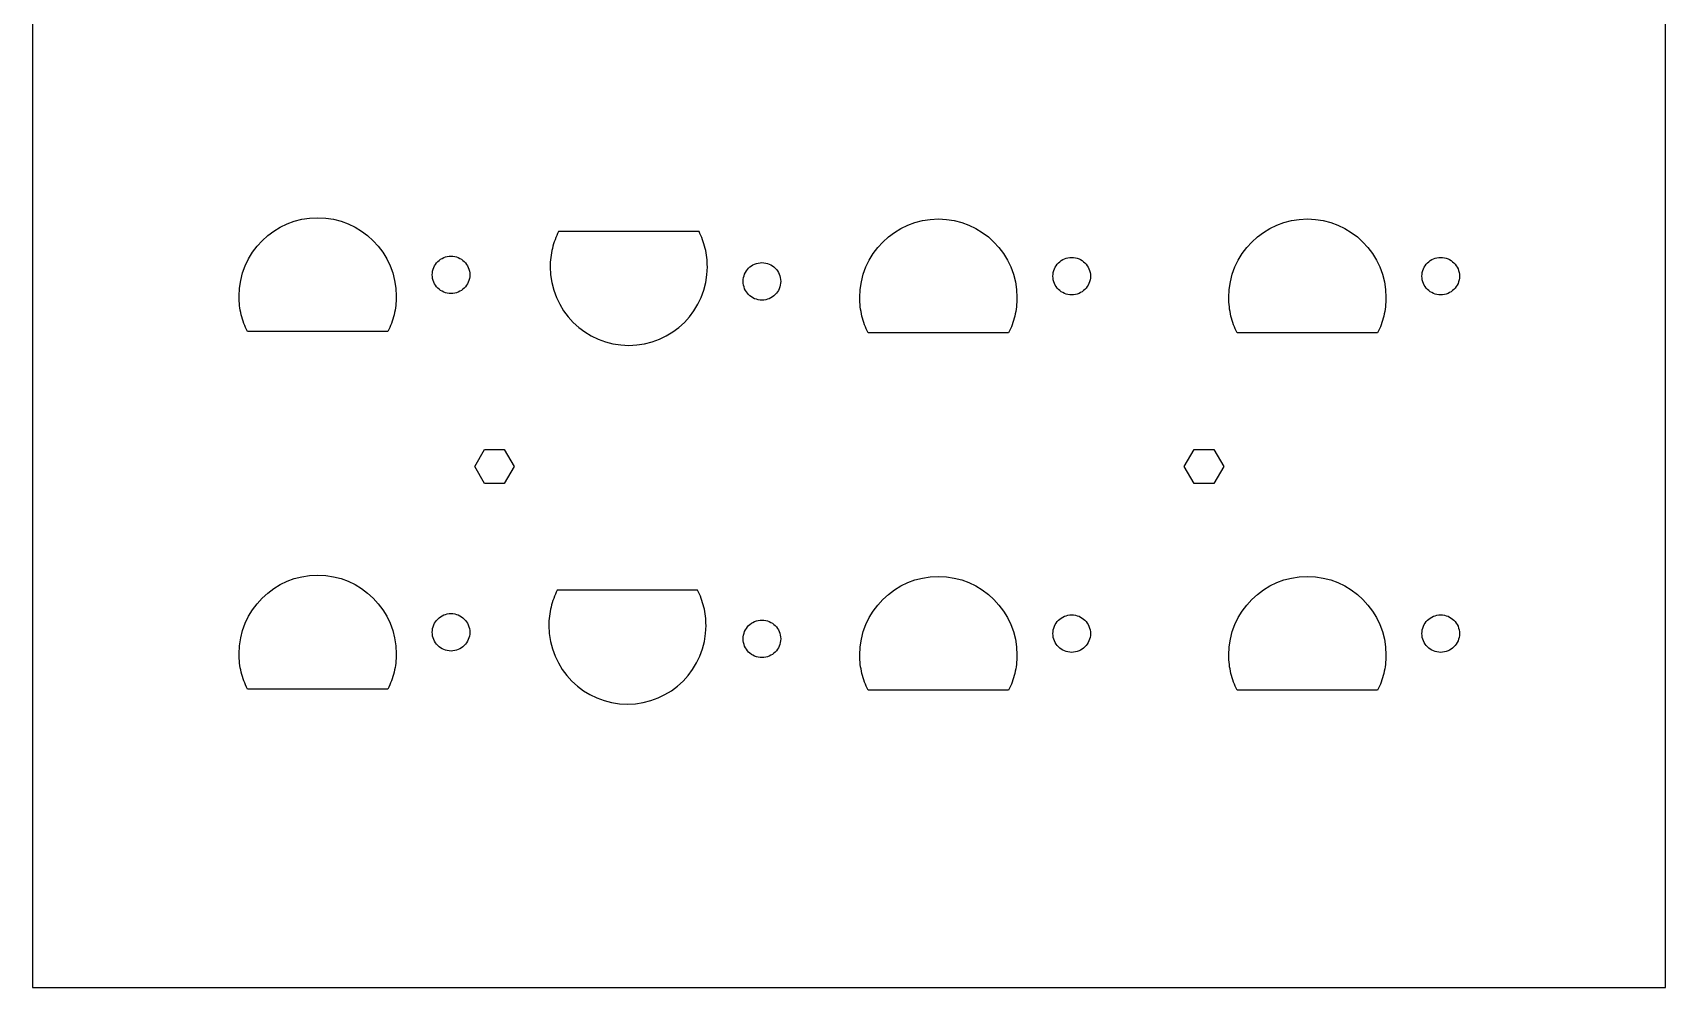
# Model space of a CAD drawing. Extents: x -980 to 281, y -16 to 694.
# Drawn here: x -260.5 to -3.9, y 5.5 to 155.7 of the extents above; entities that cross this region are included whole.
import ezdxf

# ---------------------------------------------------------------- set-up
doc = ezdxf.new("R2010")
doc.units = 0
doc.layers.add('newlayer', color=7, linetype='CONTINUOUS')

msp = doc.modelspace()

# ---------------------------------------------------------------- linework, layer by layer
at = {"layer": 'newlayer', "color": 7}
for points in [[(-228.071451, 114.258148), (-228.007669, 115.522447), (-227.820443, 116.750255), (-227.51601, 117.935334), (-227.100551, 119.071504), (-226.580302, 120.152528), (-225.961445, 121.172169), (-225.250245, 122.124246), (-224.452883, 123.002493), (-223.575595, 123.800702), (-222.624563, 124.512692), (-221.606023, 125.132198), (-220.526156, 125.653011), (-219.391227, 126.068922), (-218.207418, 126.373694), (-216.980937, 126.561118), (-215.717992, 126.624984), (-214.455076, 126.561118), (-213.228595, 126.373694), (-212.044785, 126.068922), (-210.909857, 125.653011), (-209.82999, 125.132198), (-208.81145, 124.512692), (-207.860417, 123.800702), (-206.983101, 123.002493), (-206.185767, 122.124246), (-205.474539, 121.172169), (-204.85571, 120.152528), (-204.335462, 119.071504), (-203.920003, 117.935334), (-203.615569, 116.750255), (-203.428343, 115.522447), (-203.364533, 114.258148), (-203.370177, 113.884768), (-203.386546, 113.51421), (-203.413922, 113.146672), (-203.451824, 112.782238), (-203.500225, 112.421107), (-203.558927, 112.063362), (-203.62779, 111.709201), (-203.706671, 111.358738), (-203.79543, 111.012112), (-203.893869, 110.669466), (-204.001847, 110.330941), (-204.119251, 109.996705), (-204.245856, 109.666872), (-204.381549, 109.341583), (-204.526188, 109.021006), (-204.679575, 108.705256), (-206.058711, 108.705256), (-207.437818, 108.705256), (-208.816953, 108.705256), (-210.196089, 108.705256), (-211.575224, 108.705256), (-212.954331, 108.705256), (-214.333466, 108.705256), (-215.712602, 108.705256), (-217.091737, 108.705256), (-218.470844, 108.705256), (-219.849979, 108.705256), (-221.229115, 108.705256), (-222.60825, 108.705256), (-223.987357, 108.705256), (-225.366493, 108.705256), (-226.745628, 108.705256), (-226.899213, 109.021063), (-227.044247, 109.341667), (-227.180532, 109.666957), (-227.307899, 109.99679), (-227.426122, 110.330997), (-227.535032, 110.669466), (-227.634487, 111.012056), (-227.724233, 111.358653), (-227.804131, 111.70906), (-227.873981, 112.063193), (-227.933586, 112.420909), (-227.982777, 112.782041), (-228.021357, 113.146474), (-228.049015, 113.514041), (-228.065948, 113.884655), (-228.071593, 114.258148), (-228.071451, 114.258148)], [(-130.503419, 114.051561), (-130.439637, 115.31586), (-130.252411, 116.543668), (-129.947978, 117.728747), (-129.532518, 118.864918), (-129.01227, 119.945942), (-128.393441, 120.965582), (-127.682213, 121.917659), (-126.884851, 122.795906), (-126.007563, 123.594115), (-125.05653, 124.306106), (-124.03799, 124.925612), (-122.958123, 125.446424), (-121.823195, 125.862307), (-120.639386, 126.167107), (-119.412904, 126.354531), (-118.14996, 126.41837), (-116.887044, 126.354531), (-115.660562, 126.167107), (-114.476753, 125.862307), (-113.341822, 125.446424), (-112.261955, 124.925612), (-111.243415, 124.306106), (-110.292382, 123.594115), (-109.415066, 122.795906), (-108.617732, 121.917659), (-107.906504, 120.965582), (-107.287675, 119.945942), (-106.767427, 118.864918), (-106.351967, 117.728747), (-106.047534, 116.543668), (-105.860308, 115.31586), (-105.796498, 114.051561), (-105.802142, 113.678181), (-105.818511, 113.307623), (-105.845887, 112.940085), (-105.883789, 112.575652), (-105.93219, 112.21452), (-105.990892, 111.856775), (-106.059755, 111.502615), (-106.138636, 111.152151), (-106.227395, 110.805498), (-106.325834, 110.46288), (-106.433812, 110.124354), (-106.551216, 109.790118), (-106.677821, 109.460285), (-106.813514, 109.134996), (-106.958153, 108.81442), (-107.11154, 108.49867), (-108.490676, 108.49867), (-109.869783, 108.49867), (-111.248918, 108.49867), (-112.628053, 108.49867), (-114.007192, 108.49867), (-115.386299, 108.49867), (-116.765434, 108.49867), (-118.144569, 108.49867), (-119.523705, 108.49867), (-120.902812, 108.49867), (-122.281947, 108.49867), (-123.661083, 108.49867), (-125.040218, 108.49867), (-126.419325, 108.49867), (-127.79846, 108.49867), (-129.177596, 108.49867), (-129.331181, 108.814476), (-129.476215, 109.135081), (-129.6125, 109.46037), (-129.739867, 109.790203), (-129.85809, 110.124411), (-129.966999, 110.46288), (-130.066455, 110.805469), (-130.156201, 111.152066), (-130.236098, 111.502474), (-130.305948, 111.856606), (-130.365554, 112.214323), (-130.414745, 112.575426), (-130.453325, 112.93986), (-130.481265, 113.307454), (-130.498198, 113.678068), (-130.503843, 114.051561), (-130.503419, 114.051561)], [(-72.498989, 114.051561), (-72.435206, 115.31586), (-72.24798, 116.543668), (-71.943547, 117.728747), (-71.528088, 118.864918), (-71.007839, 119.945942), (-70.389011, 120.965582), (-69.677782, 121.917659), (-68.88042, 122.795906), (-68.003132, 123.594115), (-67.0521, 124.306106), (-66.03356, 124.925612), (-64.953693, 125.446424), (-63.818764, 125.862307), (-62.634955, 126.167107), (-61.408474, 126.354531), (-60.145529, 126.41837), (-58.882613, 126.354531), (-57.656132, 126.167107), (-56.472325, 125.862307), (-55.337397, 125.446424), (-54.25753, 124.925612), (-53.23899, 124.306106), (-52.287957, 123.594115), (-51.410641, 122.795906), (-50.613307, 121.917659), (-49.902079, 120.965582), (-49.28325, 119.945942), (-48.763002, 118.864918), (-48.347543, 117.728747), (-48.043109, 116.543668), (-47.855883, 115.31586), (-47.792073, 114.051561), (-47.797717, 113.678181), (-47.814086, 113.307623), (-47.841462, 112.940085), (-47.879364, 112.575652), (-47.927765, 112.21452), (-47.986467, 111.856775), (-48.05533, 111.502615), (-48.134211, 111.152151), (-48.22297, 110.805498), (-48.321409, 110.46288), (-48.429387, 110.124354), (-48.546791, 109.790118), (-48.673396, 109.460257), (-48.809089, 109.134996), (-48.953728, 108.814392), (-49.107115, 108.49867), (-50.486251, 108.49867), (-51.865358, 108.49867), (-53.244493, 108.49867), (-54.623629, 108.49867), (-56.002764, 108.49867), (-57.381868, 108.49867), (-58.761003, 108.49867), (-60.140139, 108.49867), (-61.519274, 108.49867), (-62.898381, 108.49867), (-64.277517, 108.49867), (-65.656652, 108.49867), (-67.035787, 108.49867), (-68.414894, 108.49867), (-69.79403, 108.49867), (-71.173165, 108.49867), (-71.32675, 108.814476), (-71.471784, 109.135081), (-71.608069, 109.46037), (-71.735436, 109.790203), (-71.853659, 110.124411), (-71.962569, 110.46288), (-72.062024, 110.805469), (-72.151771, 111.152066), (-72.231668, 111.502474), (-72.301518, 111.856606), (-72.361123, 112.214294), (-72.410314, 112.575426), (-72.448894, 112.93986), (-72.476834, 113.307454), (-72.493767, 113.678068), (-72.499412, 114.051561), (-72.498989, 114.051561)], [(-179.166263, 118.897599), (-179.102481, 117.6333), (-178.915255, 116.405492), (-178.610793, 115.220413), (-178.195334, 114.084242), (-177.675086, 113.003218), (-177.056257, 111.983578), (-176.345057, 111.031501), (-175.547695, 110.153254), (-174.670379, 109.355045), (-173.719346, 108.643054), (-172.700806, 108.023548), (-171.620967, 107.502736), (-170.486011, 107.086853), (-169.302201, 106.782053), (-168.07572, 106.594629), (-166.812804, 106.53079), (-165.549888, 106.594629), (-164.323406, 106.782053), (-163.139569, 107.086853), (-162.00464, 107.502736), (-160.924802, 108.023548), (-159.906233, 108.643054), (-158.955201, 109.355045), (-158.077913, 110.153254), (-157.280551, 111.031501), (-156.569351, 111.983578), (-155.950522, 113.003218), (-155.430274, 114.084242), (-155.014814, 115.220413), (-154.710353, 116.405492), (-154.523127, 117.6333), (-154.459345, 118.897599), (-154.464989, 119.270979), (-154.481358, 119.641537), (-154.508733, 120.009075), (-154.546636, 120.373508), (-154.595009, 120.73464), (-154.653711, 121.092385), (-154.722601, 121.446545), (-154.801483, 121.797009), (-154.890213, 122.143662), (-154.988652, 122.48628), (-155.096659, 122.824806), (-155.214035, 123.159042), (-155.340668, 123.488903), (-155.476361, 123.814164), (-155.620971, 124.134768), (-155.774359, 124.45049), (-157.153494, 124.45049), (-158.53263, 124.45049), (-159.911765, 124.45049), (-161.290872, 124.45049), (-162.670007, 124.45049), (-164.049143, 124.45049), (-165.428278, 124.45049), (-166.807385, 124.45049), (-168.186521, 124.45049), (-169.565656, 124.45049), (-170.944791, 124.45049), (-172.323898, 124.45049), (-173.703034, 124.45049), (-175.082169, 124.45049), (-176.461304, 124.45049), (-177.840411, 124.45049), (-177.994025, 124.134684), (-178.139059, 123.814079), (-178.275344, 123.48879), (-178.402683, 123.158957), (-178.520906, 122.824749), (-178.629843, 122.48628), (-178.72927, 122.143691), (-178.819045, 121.797094), (-178.898914, 121.446686), (-178.968764, 121.092554), (-179.028369, 120.734866), (-179.077561, 120.373734), (-179.116141, 120.0093), (-179.144081, 119.641706), (-179.161014, 119.271092), (-179.166658, 118.897599), (-179.166263, 118.897599)], [(-194.756303, 120.581365), (-194.454664, 120.566125), (-194.161774, 120.521421), (-193.879044, 120.448749), (-193.608026, 120.349548), (-193.350131, 120.225313), (-193.106912, 120.077542), (-192.879808, 119.907729), (-192.670314, 119.717342), (-192.479927, 119.507848), (-192.310114, 119.280744), (-192.162343, 119.037525), (-192.038137, 118.77963), (-191.938935, 118.508612), (-191.866235, 118.225882), (-191.821531, 117.932992), (-191.806291, 117.631352), (-191.821531, 117.329742), (-191.866235, 117.036851), (-191.938935, 116.754121), (-192.038137, 116.483103), (-192.162343, 116.225208), (-192.310114, 115.981989), (-192.479927, 115.754885), (-192.670314, 115.545392), (-192.879808, 115.355004), (-193.106912, 115.185191), (-193.350131, 115.03742), (-193.608026, 114.913186), (-193.879044, 114.813984), (-194.161774, 114.741312), (-194.454664, 114.696608), (-194.756303, 114.681368), (-195.057914, 114.696608), (-195.350833, 114.741312), (-195.633535, 114.813984), (-195.904581, 114.913186), (-196.162447, 115.03742), (-196.405667, 115.185191), (-196.632771, 115.355004), (-196.842264, 115.545392), (-197.032651, 115.754885), (-197.202493, 115.981989), (-197.350236, 116.225208), (-197.47447, 116.483103), (-197.573671, 116.754121), (-197.646372, 117.036851), (-197.691076, 117.329742), (-197.706316, 117.631352), (-197.691076, 117.932992), (-197.646372, 118.225882), (-197.573671, 118.508612), (-197.47447, 118.77963), (-197.350236, 119.037525), (-197.202493, 119.280744), (-197.032651, 119.507848), (-196.842264, 119.717342), (-196.632771, 119.907729), (-196.405667, 120.077542), (-196.162447, 120.225313), (-195.904581, 120.349548), (-195.633535, 120.448749), (-195.350833, 120.521421), (-195.057914, 120.566125), (-194.756303, 120.581365)], [(-145.882781, 119.548742), (-145.58117, 119.533502), (-145.288251, 119.488798), (-145.005549, 119.416126), (-144.734503, 119.316925), (-144.476637, 119.19269), (-144.233417, 119.044919), (-144.006313, 118.875106), (-143.79682, 118.684719), (-143.606433, 118.475225), (-143.436591, 118.248121), (-143.288848, 118.004902), (-143.164614, 117.747007), (-143.065413, 117.475989), (-142.992712, 117.193259), (-142.948008, 116.900369), (-142.932768, 116.59873), (-142.948008, 116.297119), (-142.992712, 116.004228), (-143.065413, 115.721498), (-143.164614, 115.45048), (-143.288848, 115.192586), (-143.436591, 114.949366), (-143.606433, 114.722262), (-143.79682, 114.512769), (-144.006313, 114.322382), (-144.233417, 114.152568), (-144.476637, 114.004797), (-144.734503, 113.880563), (-145.005549, 113.781362), (-145.288251, 113.708689), (-145.58117, 113.663985), (-145.882781, 113.648745), (-146.18442, 113.663985), (-146.47731, 113.708689), (-146.760012, 113.781362), (-147.031058, 113.880563), (-147.288953, 114.004797), (-147.532172, 114.152568), (-147.759276, 114.322382), (-147.968741, 114.512769), (-148.159157, 114.722262), (-148.32897, 114.949366), (-148.476741, 115.192586), (-148.600947, 115.45048), (-148.700149, 115.721498), (-148.772849, 116.004228), (-148.817553, 116.297119), (-148.832793, 116.59873), (-148.817553, 116.900369), (-148.772849, 117.193259), (-148.700149, 117.475989), (-148.600947, 117.747007), (-148.476741, 118.004902), (-148.32897, 118.248121), (-148.159157, 118.475225), (-147.968741, 118.684719), (-147.759276, 118.875106), (-147.532172, 119.044919), (-147.288953, 119.19269), (-147.031058, 119.316925), (-146.760012, 119.416126), (-146.47731, 119.488798), (-146.18442, 119.533502), (-145.882781, 119.548742)], [(-97.188297, 120.37475), (-96.886657, 120.35951), (-96.593767, 120.314806), (-96.311065, 120.242134), (-96.040019, 120.142933), (-95.782124, 120.018698), (-95.538905, 119.870927), (-95.311801, 119.701114), (-95.102307, 119.510727), (-94.91192, 119.301233), (-94.742107, 119.074129), (-94.594336, 118.83091), (-94.470101, 118.573015), (-94.370929, 118.301997), (-94.298228, 118.019295), (-94.253524, 117.726377), (-94.238284, 117.424738), (-94.253524, 117.123127), (-94.298228, 116.830236), (-94.370929, 116.547506), (-94.470101, 116.276488), (-94.594336, 116.018594), (-94.742107, 115.775374), (-94.91192, 115.54827), (-95.102307, 115.338777), (-95.311801, 115.14839), (-95.538905, 114.978576), (-95.782124, 114.830805), (-96.040019, 114.706571), (-96.311065, 114.60737), (-96.593767, 114.534697), (-96.886657, 114.489993), (-97.188297, 114.474753), (-97.489907, 114.489993), (-97.782826, 114.534697), (-98.065528, 114.60737), (-98.336574, 114.706571), (-98.594441, 114.830805), (-98.83766, 114.978576), (-99.064764, 115.14839), (-99.274257, 115.338777), (-99.464645, 115.54827), (-99.634486, 115.775374), (-99.782229, 116.018594), (-99.906463, 116.276488), (-100.005665, 116.547506), (-100.078365, 116.830236), (-100.123069, 117.123127), (-100.138309, 117.424738), (-100.123069, 117.726377), (-100.078365, 118.019295), (-100.005665, 118.301997), (-99.906463, 118.573015), (-99.782229, 118.83091), (-99.634486, 119.074129), (-99.464645, 119.301233), (-99.274257, 119.510727), (-99.064764, 119.701114), (-98.83766, 119.870927), (-98.594441, 120.018698), (-98.336574, 120.142933), (-98.065528, 120.242134), (-97.782826, 120.314806), (-97.489907, 120.35951), (-97.188297, 120.37475)], [(-39.183843, 120.374806), (-38.882204, 120.359566), (-38.589314, 120.314862), (-38.306584, 120.24219), (-38.035566, 120.142989), (-37.777671, 120.018755), (-37.534452, 119.870983), (-37.307348, 119.70117), (-37.097854, 119.510783), (-36.907467, 119.30129), (-36.737654, 119.074185), (-36.589883, 118.830966), (-36.465648, 118.573072), (-36.366475, 118.302054), (-36.293775, 118.019323), (-36.249071, 117.726433), (-36.233831, 117.424794), (-36.249071, 117.123183), (-36.293775, 116.830293), (-36.366475, 116.547563), (-36.465648, 116.276545), (-36.589883, 116.01865), (-36.737654, 115.775431), (-36.907467, 115.548327), (-37.097854, 115.338833), (-37.307348, 115.148446), (-37.534452, 114.978633), (-37.777671, 114.830861), (-38.035566, 114.706627), (-38.306584, 114.607426), (-38.589314, 114.534754), (-38.882204, 114.49005), (-39.183843, 114.47481), (-39.485454, 114.49005), (-39.778373, 114.534754), (-40.061075, 114.607426), (-40.332121, 114.706627), (-40.589987, 114.830861), (-40.833207, 114.978633), (-41.060311, 115.148446), (-41.269804, 115.338833), (-41.460191, 115.548327), (-41.630033, 115.775431), (-41.777776, 116.01865), (-41.90201, 116.276545), (-42.001211, 116.547563), (-42.073912, 116.830293), (-42.118616, 117.123183), (-42.133856, 117.424794), (-42.118616, 117.726433), (-42.073912, 118.019323), (-42.001211, 118.302054), (-41.90201, 118.573072), (-41.777776, 118.830966), (-41.630033, 119.074185), (-41.460191, 119.30129), (-41.269804, 119.510783), (-41.060311, 119.70117), (-40.833207, 119.870983), (-40.589987, 120.018755), (-40.332121, 120.142989), (-40.061075, 120.24219), (-39.778373, 120.314862), (-39.485454, 120.359566), (-39.183843, 120.374806)], [(-186.385312, 84.782836), (-189.480421, 84.782836), (-191.027975, 87.457836), (-189.480421, 90.132836), (-186.385312, 90.132836), (-184.837758, 87.457836), (-186.385312, 84.782836)], [(-74.84483, 84.782836), (-77.939939, 84.782836), (-79.487494, 87.457836), (-77.939939, 90.132836), (-74.84483, 90.132836), (-73.297276, 87.457836), (-74.84483, 84.782836)], [(-228.071451, 58.030506), (-228.007669, 59.294806), (-227.820443, 60.522613), (-227.51601, 61.707693), (-227.100551, 62.843863), (-226.580302, 63.924887), (-225.961445, 64.944528), (-225.250245, 65.896604), (-224.452883, 66.774852), (-223.575595, 67.573061), (-222.624563, 68.285051), (-221.606023, 68.904557), (-220.526156, 69.42537), (-219.391227, 69.841281), (-218.207418, 70.146052), (-216.980937, 70.333476), (-215.717992, 70.397343), (-214.455076, 70.333476), (-213.228595, 70.146052), (-212.044785, 69.841281), (-210.909857, 69.42537), (-209.82999, 68.904557), (-208.81145, 68.285051), (-207.860417, 67.573061), (-206.983101, 66.774852), (-206.185767, 65.896604), (-205.474539, 64.944528), (-204.85571, 63.924887), (-204.335462, 62.843863), (-203.920003, 61.707693), (-203.615569, 60.522613), (-203.428343, 59.294806), (-203.364533, 58.030506), (-203.370177, 57.657098), (-203.386546, 57.286569), (-203.413922, 56.919031), (-203.451824, 56.554597), (-203.500225, 56.193466), (-203.558927, 55.835721), (-203.62779, 55.48156), (-203.706671, 55.131096), (-203.79543, 54.784471), (-203.893869, 54.441825), (-204.001847, 54.1033), (-204.119251, 53.769064), (-204.245856, 53.439231), (-204.381549, 53.113941), (-204.526188, 52.793365), (-204.679575, 52.477615), (-206.058711, 52.477615), (-207.437818, 52.477615), (-208.816953, 52.477615), (-210.196089, 52.477615), (-211.575224, 52.477615), (-212.954331, 52.477615), (-214.333466, 52.477615), (-215.712602, 52.477615), (-217.091737, 52.477615), (-218.470844, 52.477615), (-219.849979, 52.477615), (-221.229115, 52.477615), (-222.60825, 52.477615), (-223.987357, 52.477615), (-225.366493, 52.477615), (-226.745628, 52.477615), (-226.899213, 52.793422), (-227.044247, 53.114026), (-227.180532, 53.439315), (-227.307899, 53.769148), (-227.426122, 54.103356), (-227.535032, 54.441825), (-227.634487, 54.784415), (-227.724233, 55.131012), (-227.804131, 55.481419), (-227.873981, 55.835551), (-227.933586, 56.19324), (-227.982777, 56.554371), (-228.021357, 56.918805), (-228.049015, 57.286399), (-228.065948, 57.657014), (-228.071593, 58.030506), (-228.071451, 58.030506)], [(-130.503419, 57.823892), (-130.439637, 59.088191), (-130.252411, 60.315998), (-129.947978, 61.501078), (-129.532518, 62.637248), (-129.01227, 63.718272), (-128.393441, 64.737913), (-127.682213, 65.689989), (-126.884851, 66.568237), (-126.007563, 67.366446), (-125.05653, 68.078436), (-124.03799, 68.697942), (-122.958123, 69.218755), (-121.823195, 69.634666), (-120.639386, 69.939438), (-119.412904, 70.126861), (-118.14996, 70.190728), (-116.887044, 70.126861), (-115.660562, 69.939438), (-114.476753, 69.634666), (-113.341822, 69.218755), (-112.261955, 68.697942), (-111.243415, 68.078436), (-110.292382, 67.366446), (-109.415066, 66.568237), (-108.617732, 65.689989), (-107.906504, 64.737913), (-107.287675, 63.718272), (-106.767427, 62.637248), (-106.351967, 61.501078), (-106.047534, 60.315998), (-105.860308, 59.088191), (-105.796498, 57.823892), (-105.802142, 57.450483), (-105.818511, 57.079954), (-105.845887, 56.712416), (-105.883789, 56.347982), (-105.93219, 55.986851), (-105.990892, 55.629106), (-106.059755, 55.274945), (-106.138636, 54.924482), (-106.227395, 54.577856), (-106.325834, 54.23521), (-106.433812, 53.896685), (-106.551216, 53.562449), (-106.677821, 53.232616), (-106.813514, 52.907326), (-106.958153, 52.58675), (-107.11154, 52.271), (-108.490676, 52.271), (-109.869783, 52.271), (-111.248918, 52.271), (-112.628053, 52.271), (-114.007192, 52.271), (-115.386299, 52.271), (-116.765434, 52.271), (-118.144569, 52.271), (-119.523705, 52.271), (-120.902812, 52.271), (-122.281947, 52.271), (-123.661083, 52.271), (-125.040218, 52.271), (-126.419325, 52.271), (-127.79846, 52.271), (-129.177596, 52.271), (-129.331181, 52.586807), (-129.476215, 52.907411), (-129.6125, 53.2327), (-129.739867, 53.562534), (-129.85809, 53.896741), (-129.966999, 54.23521), (-130.066455, 54.5778), (-130.156201, 54.924397), (-130.236098, 55.274804), (-130.305948, 55.628936), (-130.365554, 55.986625), (-130.414745, 56.347756), (-130.453325, 56.71219), (-130.481265, 57.079784), (-130.498198, 57.450399), (-130.503843, 57.823892), (-130.503419, 57.823892)], [(-72.498989, 57.823892), (-72.435206, 59.088191), (-72.24798, 60.315998), (-71.943547, 61.501078), (-71.528088, 62.637248), (-71.007839, 63.718272), (-70.389011, 64.737913), (-69.677782, 65.689989), (-68.88042, 66.568237), (-68.003132, 67.366446), (-67.0521, 68.078436), (-66.03356, 68.697942), (-64.953693, 69.218755), (-63.818764, 69.634666), (-62.634955, 69.939438), (-61.408474, 70.126861), (-60.145529, 70.190728), (-58.882613, 70.126861), (-57.656132, 69.939438), (-56.472325, 69.634666), (-55.337397, 69.218755), (-54.25753, 68.697942), (-53.23899, 68.078436), (-52.287957, 67.366446), (-51.410641, 66.568237), (-50.613307, 65.689989), (-49.902079, 64.737913), (-49.28325, 63.718272), (-48.763002, 62.637248), (-48.347543, 61.501078), (-48.043109, 60.315998), (-47.855883, 59.088191), (-47.792073, 57.823892), (-47.797717, 57.450483), (-47.814086, 57.079954), (-47.841462, 56.712416), (-47.879364, 56.347982), (-47.927765, 55.986851), (-47.986467, 55.629106), (-48.05533, 55.274945), (-48.134211, 54.924482), (-48.22297, 54.577856), (-48.321409, 54.23521), (-48.429387, 53.896685), (-48.546791, 53.562449), (-48.673396, 53.232616), (-48.809089, 52.907326), (-48.953728, 52.58675), (-49.107115, 52.271), (-50.486251, 52.271), (-51.865358, 52.271), (-53.244493, 52.271), (-54.623629, 52.271), (-56.002764, 52.271), (-57.381868, 52.271), (-58.761003, 52.271), (-60.140139, 52.271), (-61.519274, 52.271), (-62.898381, 52.271), (-64.277517, 52.271), (-65.656652, 52.271), (-67.035787, 52.271), (-68.414894, 52.271), (-69.79403, 52.271), (-71.173165, 52.271), (-71.32675, 52.586807), (-71.471784, 52.907411), (-71.608069, 53.2327), (-71.735436, 53.562534), (-71.853659, 53.896741), (-71.962569, 54.23521), (-72.062024, 54.5778), (-72.151771, 54.924397), (-72.231668, 55.274804), (-72.301518, 55.628936), (-72.361123, 55.986625), (-72.410314, 56.347756), (-72.448894, 56.71219), (-72.476834, 57.079784), (-72.493767, 57.450399), (-72.499412, 57.823892), (-72.498989, 57.823892)], [(-179.376942, 62.46704), (-179.31316, 61.202741), (-179.125934, 59.974933), (-178.821472, 58.789825), (-178.406013, 57.653655), (-177.885765, 56.572631), (-177.266936, 55.55299), (-176.555736, 54.600942), (-175.758373, 53.722666), (-174.881057, 52.924457), (-173.930025, 52.212495), (-172.911485, 51.592989), (-171.831646, 51.072176), (-170.69669, 50.656266), (-169.51288, 50.351494), (-168.286399, 50.164042), (-167.023483, 50.100203), (-165.760567, 50.164042), (-164.534085, 50.351494), (-163.350248, 50.656266), (-162.215319, 51.072176), (-161.135481, 51.592989), (-160.116912, 52.212495), (-159.16588, 52.924457), (-158.288592, 53.722695), (-157.49123, 54.600942), (-156.78003, 55.55299), (-156.161201, 56.572631), (-155.640953, 57.653655), (-155.225493, 58.789825), (-154.921032, 59.974933), (-154.733806, 61.202741), (-154.670023, 62.46704), (-154.675668, 62.84042), (-154.692037, 63.210978), (-154.719412, 63.578516), (-154.757315, 63.942921), (-154.805688, 64.304081), (-154.86439, 64.661797), (-154.93328, 65.015986), (-155.012161, 65.36645), (-155.100892, 65.713075), (-155.199331, 66.055721), (-155.307338, 66.394218), (-155.424714, 66.728482), (-155.551347, 67.058316), (-155.687039, 67.383577), (-155.83165, 67.704181), (-155.985038, 68.019931), (-157.364173, 68.019931), (-158.743309, 68.019931), (-160.122444, 68.019931), (-161.501551, 68.019931), (-162.880686, 68.019931), (-164.259822, 68.019931), (-165.638957, 68.019931), (-167.018064, 68.019931), (-168.397199, 68.019931), (-169.776335, 68.019931), (-171.15547, 68.019931), (-172.534577, 68.019931), (-173.913713, 68.019931), (-175.292848, 68.019931), (-176.671983, 68.019931), (-178.05109, 68.019931), (-178.204704, 67.704125), (-178.349738, 67.383492), (-178.486023, 67.058203), (-178.613362, 66.728398), (-178.731585, 66.394162), (-178.840522, 66.055693), (-178.939949, 65.713103), (-179.029724, 65.366534), (-179.109593, 65.016099), (-179.179443, 64.661995), (-179.239048, 64.304278), (-179.28824, 63.943147), (-179.326819, 63.578713), (-179.354759, 63.211147), (-179.371693, 62.840533), (-179.377337, 62.46704), (-179.376942, 62.46704)], [(-194.756303, 64.353695), (-194.454664, 64.338455), (-194.161774, 64.293751), (-193.879044, 64.221079), (-193.608026, 64.121878), (-193.350131, 63.997644), (-193.106912, 63.849872), (-192.879808, 63.680059), (-192.670314, 63.489672), (-192.479927, 63.280178), (-192.310114, 63.053074), (-192.162343, 62.809855), (-192.038137, 62.55196), (-191.938935, 62.280942), (-191.866235, 61.998212), (-191.821531, 61.705322), (-191.806291, 61.403683), (-191.821531, 61.102072), (-191.866235, 60.809182), (-191.938935, 60.526452), (-192.038137, 60.255434), (-192.162343, 59.997539), (-192.310114, 59.75432), (-192.479927, 59.527216), (-192.670314, 59.317722), (-192.879808, 59.127335), (-193.106912, 58.957522), (-193.350131, 58.80975), (-193.608026, 58.685516), (-193.879044, 58.586315), (-194.161774, 58.513643), (-194.454664, 58.468939), (-194.756303, 58.453699), (-195.057914, 58.468939), (-195.350833, 58.513643), (-195.633535, 58.586315), (-195.904581, 58.685516), (-196.162447, 58.80975), (-196.405667, 58.957522), (-196.632771, 59.127335), (-196.842264, 59.317722), (-197.032651, 59.527216), (-197.202493, 59.75432), (-197.350236, 59.997539), (-197.47447, 60.255434), (-197.573671, 60.526452), (-197.646372, 60.809182), (-197.691076, 61.102072), (-197.706316, 61.403683), (-197.691076, 61.705322), (-197.646372, 61.998212), (-197.573671, 62.280942), (-197.47447, 62.55196), (-197.350236, 62.809855), (-197.202493, 63.053074), (-197.032651, 63.280178), (-196.842264, 63.489672), (-196.632771, 63.680059), (-196.405667, 63.849872), (-196.162447, 63.997644), (-195.904581, 64.121878), (-195.633535, 64.221079), (-195.350833, 64.293751), (-195.057914, 64.338455), (-194.756303, 64.353695)], [(-145.882781, 63.321072), (-145.58117, 63.305832), (-145.288251, 63.261128), (-145.005549, 63.188456), (-144.734503, 63.089255), (-144.476637, 62.965021), (-144.233417, 62.817249), (-144.006313, 62.647436), (-143.79682, 62.457049), (-143.606433, 62.247556), (-143.436591, 62.020451), (-143.288848, 61.777232), (-143.164614, 61.519338), (-143.065413, 61.24832), (-142.992712, 60.965589), (-142.948008, 60.672699), (-142.932768, 60.37106), (-142.948008, 60.069449), (-142.992712, 59.776559), (-143.065413, 59.493829), (-143.164614, 59.222811), (-143.288848, 58.964916), (-143.436591, 58.721697), (-143.606433, 58.494593), (-143.79682, 58.285099), (-144.006313, 58.094712), (-144.233417, 57.924899), (-144.476637, 57.777127), (-144.734503, 57.652893), (-145.005549, 57.553692), (-145.288251, 57.48102), (-145.58117, 57.436316), (-145.882781, 57.421076), (-146.18442, 57.436316), (-146.47731, 57.48102), (-146.760012, 57.553692), (-147.031058, 57.652893), (-147.288953, 57.777127), (-147.532172, 57.924899), (-147.759276, 58.094712), (-147.968741, 58.285099), (-148.159157, 58.494593), (-148.32897, 58.721697), (-148.476741, 58.964916), (-148.600947, 59.222811), (-148.700149, 59.493829), (-148.772849, 59.776559), (-148.817553, 60.069449), (-148.832793, 60.37106), (-148.817553, 60.672699), (-148.772849, 60.965589), (-148.700149, 61.24832), (-148.600947, 61.519338), (-148.476741, 61.777232), (-148.32897, 62.020451), (-148.159157, 62.247556), (-147.968741, 62.457049), (-147.759276, 62.647436), (-147.532172, 62.817249), (-147.288953, 62.965021), (-147.031058, 63.089255), (-146.760012, 63.188456), (-146.47731, 63.261128), (-146.18442, 63.305832), (-145.882781, 63.321072)], [(-97.188297, 64.147052), (-96.886657, 64.131812), (-96.593767, 64.087108), (-96.311065, 64.014436), (-96.040019, 63.915235), (-95.782124, 63.791001), (-95.538905, 63.643229), (-95.311801, 63.473416), (-95.102307, 63.283029), (-94.91192, 63.073535), (-94.742107, 62.846431), (-94.594336, 62.603212), (-94.470101, 62.345317), (-94.370929, 62.074299), (-94.298228, 61.791569), (-94.253524, 61.498679), (-94.238284, 61.19704), (-94.253524, 60.895429), (-94.298228, 60.602539), (-94.370929, 60.319808), (-94.470101, 60.04879), (-94.594336, 59.790896), (-94.742107, 59.547677), (-94.91192, 59.320572), (-95.102307, 59.111079), (-95.311801, 58.920692), (-95.538905, 58.750879), (-95.782124, 58.603107), (-96.040019, 58.478873), (-96.311065, 58.379672), (-96.593767, 58.307), (-96.886657, 58.262296), (-97.188297, 58.247056), (-97.489907, 58.262296), (-97.782826, 58.307), (-98.065528, 58.379672), (-98.336574, 58.478873), (-98.594441, 58.603107), (-98.83766, 58.750879), (-99.064764, 58.920692), (-99.274257, 59.111079), (-99.464645, 59.320572), (-99.634486, 59.547677), (-99.782229, 59.790896), (-99.906463, 60.04879), (-100.005665, 60.319808), (-100.078365, 60.602539), (-100.123069, 60.895429), (-100.138309, 61.19704), (-100.123069, 61.498679), (-100.078365, 61.791569), (-100.005665, 62.074299), (-99.906463, 62.345317), (-99.782229, 62.603212), (-99.634486, 62.846431), (-99.464645, 63.073535), (-99.274257, 63.283029), (-99.064764, 63.473416), (-98.83766, 63.643229), (-98.594441, 63.791001), (-98.336574, 63.915235), (-98.065528, 64.014436), (-97.782826, 64.087108), (-97.489907, 64.131812), (-97.188297, 64.147052)], [(-39.183843, 64.147109), (-38.882204, 64.131869), (-38.589314, 64.087165), (-38.306584, 64.014492), (-38.035566, 63.915291), (-37.777671, 63.791057), (-37.534452, 63.643286), (-37.307348, 63.473472), (-37.097854, 63.283085), (-36.907467, 63.073592), (-36.737654, 62.846488), (-36.589883, 62.603268), (-36.465648, 62.345374), (-36.366475, 62.074356), (-36.293775, 61.791626), (-36.249071, 61.498735), (-36.233831, 61.197096), (-36.249071, 60.895485), (-36.293775, 60.602595), (-36.366475, 60.319865), (-36.465648, 60.048847), (-36.589883, 59.790952), (-36.737654, 59.547733), (-36.907467, 59.320629), (-37.097854, 59.111135), (-37.307348, 58.920748), (-37.534452, 58.750935), (-37.777671, 58.603164), (-38.035566, 58.478929), (-38.306584, 58.379728), (-38.589314, 58.307056), (-38.882204, 58.262352), (-39.183843, 58.247112), (-39.485454, 58.262352), (-39.778373, 58.307056), (-40.061075, 58.379728), (-40.332121, 58.478929), (-40.589987, 58.603164), (-40.833207, 58.750935), (-41.060311, 58.920748), (-41.269804, 59.111135), (-41.460191, 59.320629), (-41.630033, 59.547733), (-41.777776, 59.790952), (-41.90201, 60.048847), (-42.001211, 60.319865), (-42.073912, 60.602595), (-42.118616, 60.895485), (-42.133856, 61.197096), (-42.118616, 61.498735), (-42.073912, 61.791626), (-42.001211, 62.074356), (-41.90201, 62.345374), (-41.777776, 62.603268), (-41.630033, 62.846488), (-41.460191, 63.073592), (-41.269804, 63.283085), (-41.060311, 63.473472), (-40.833207, 63.643286), (-40.589987, 63.791057), (-40.332121, 63.915291), (-40.061075, 64.014492), (-39.778373, 64.087165), (-39.485454, 64.131869), (-39.183843, 64.147109)], [(-260.518704, 5.542959), (-260.518704, 5.542959)]]:
    msp.add_lwpolyline(points, dxfattribs=at)
for points, knots in [([(-260.518704, 305.924402), (-260.518704, 272.548685), (-260.518704, 205.797251), (-260.518704, 105.670104), (-260.518704, 38.918673), (-260.518704, 5.542959)], [0, 0, 0, 0, 100.127152, 200.254301, 300.381444, 300.381444, 300.381444, 300.381444]), ([(-3.872871, 5.542959), (-3.872871, 38.918673), (-3.872871, 105.670104), (-3.872871, 205.797251), (-3.872871, 272.548685), (-3.872871, 305.924402)], [0, 0, 0, 0, 100.127143, 200.254292, 300.381444, 300.381444, 300.381444, 300.381444])]:
    msp.add_open_spline(points, degree=3, knots=knots, dxfattribs=at)
msp.add_open_spline([(-260.518704, 5.542959), (-232.0025, 5.542957), (-174.970093, 5.542954), (-89.421482, 5.542941), (-32.389075, 5.542953), (-3.872871, 5.542959)], degree=3, dxfattribs=at)

doc.saveas('drawing.dxf')
